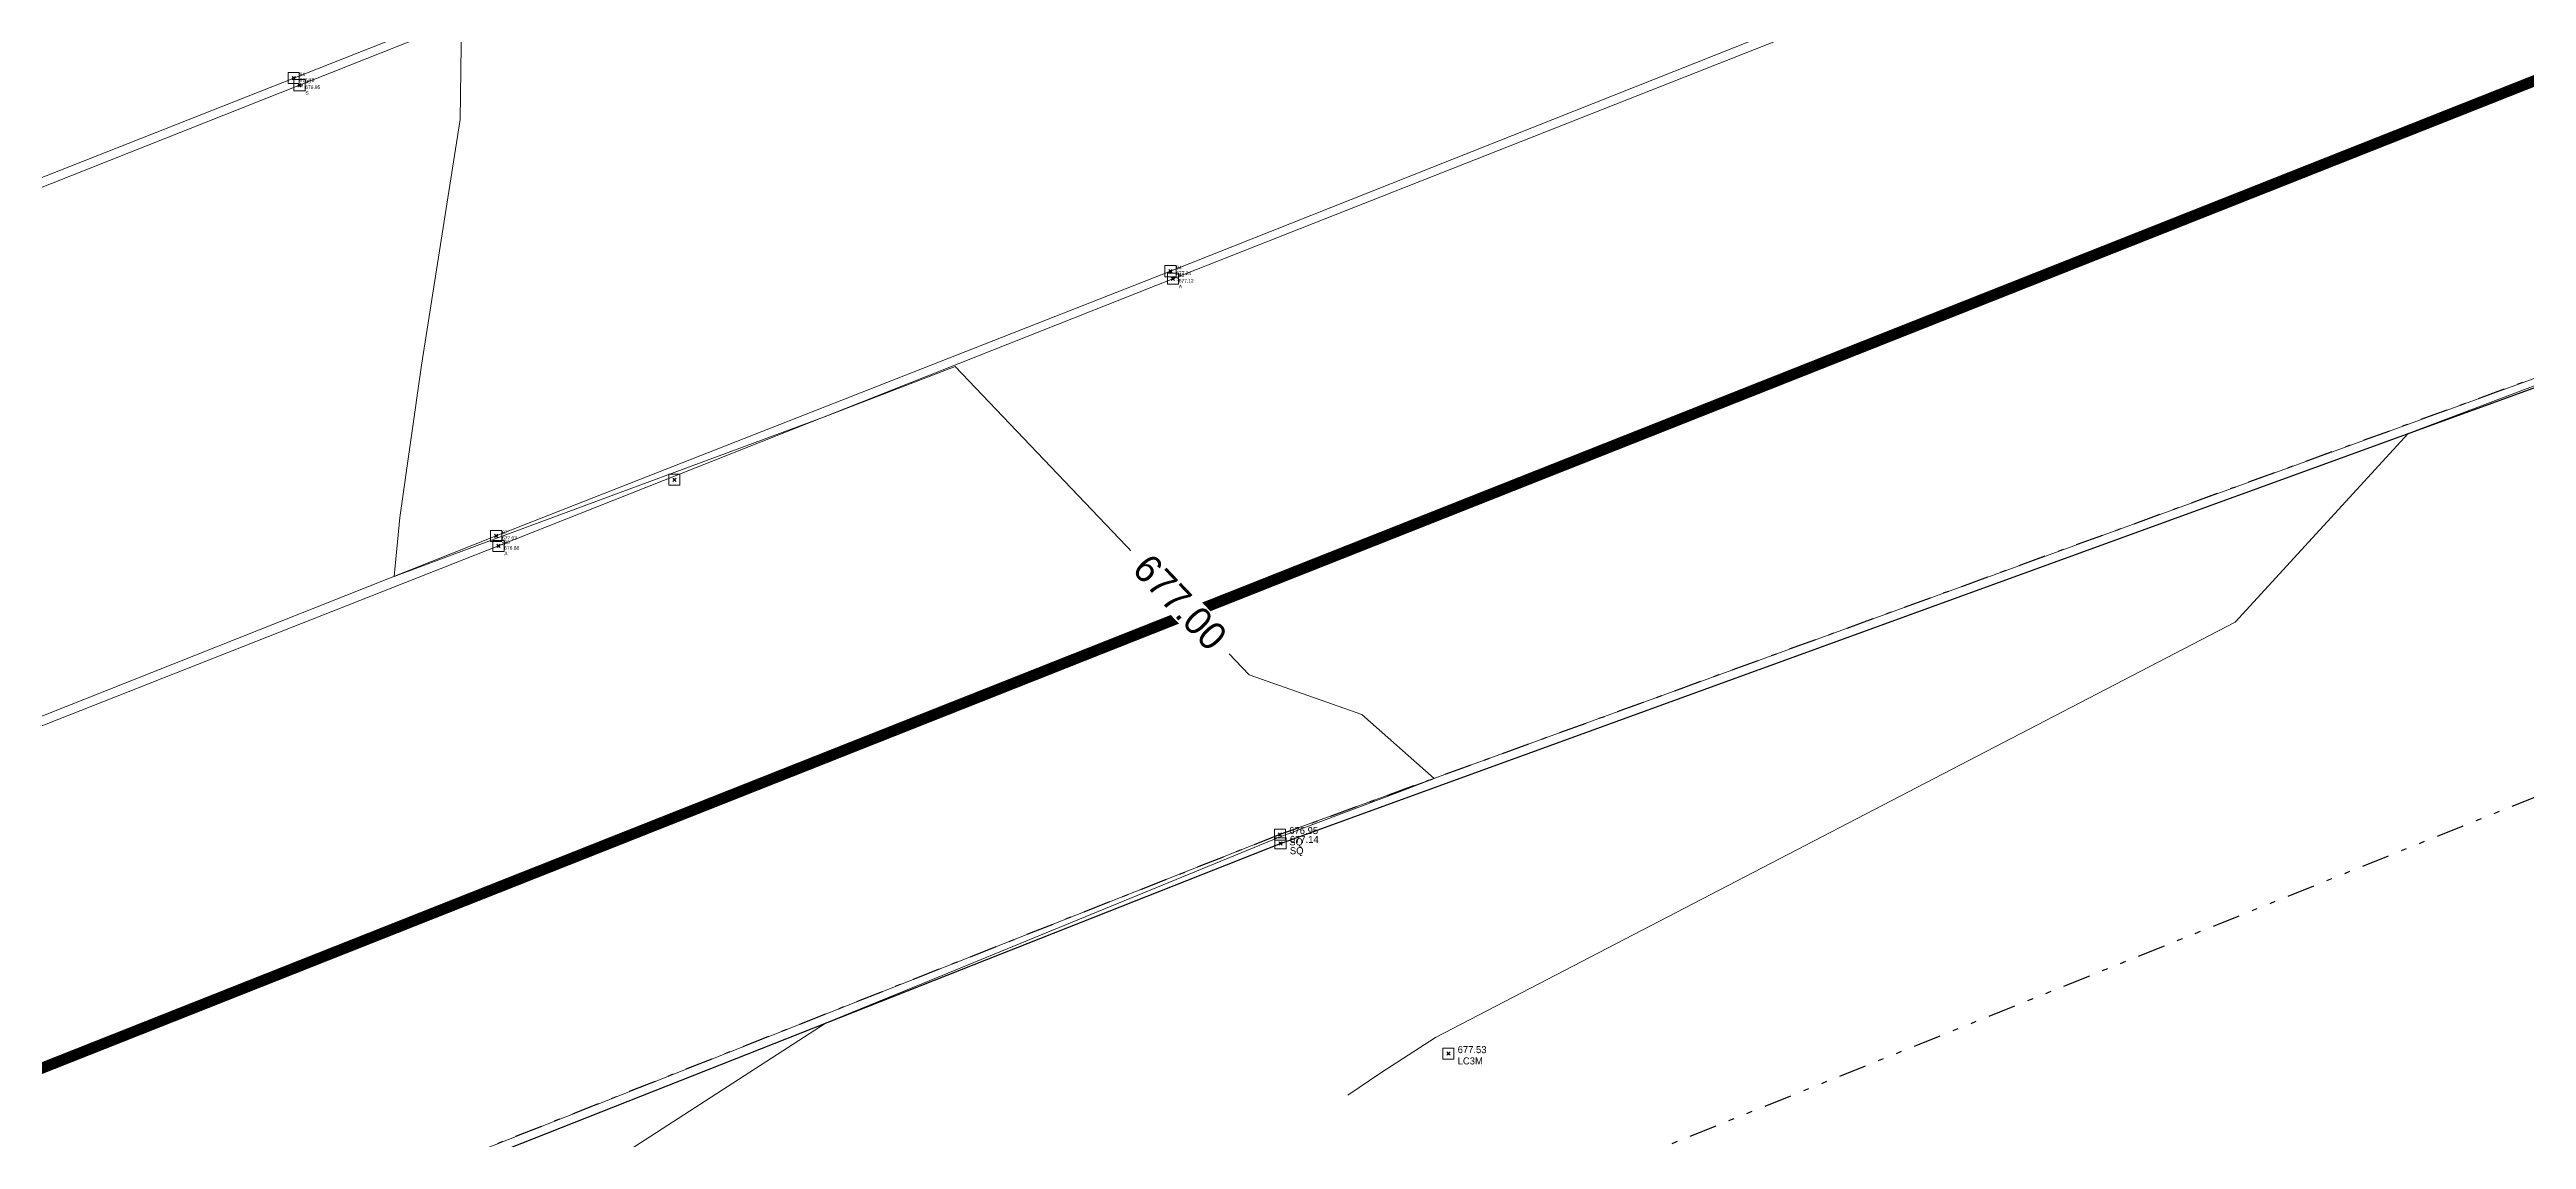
# Model space of a CAD drawing. Extents: x 350769 to 354978, y 6304672 to 6307963.
# Drawn here: x 352550.22 to 352594.83, y 6305412.53 to 6305432.14 of the extents above; entities that cross this region are included whole.
import ezdxf

# ---------------------------------------------------------------- set-up
doc = ezdxf.new("R2010")
doc.units = 0
doc.header["$PDMODE"] = 35
doc.header["$PDSIZE"] = 0.03
for name, pattern in [('CONTINUOS', [0]), ('DIVIDE', [1.25, 0.5, -0.25, 0, -0.25, 0, -0.25]), ('JPG_DASHDOT', [1, 0.5, -0.25, 0, -0.25])]:
    doc.linetypes.add(name, pattern=pattern)
doc.layers.get('0').update_dxf_attribs({"linetype": 'CONTINUOUS'})
doc.layers.get('Defpoints').update_dxf_attribs({"linetype": 'CONTINUOUS'})
for name, color, linetype in [('00_Demarcacion Existente', 252, 'CONTINUOUS'), ('02_Geo ext_Acotamiento', 7, 'CONTINUOUS'), ('1-LINEA DE CIERRO', 7, 'DIVIDE'), ('1-PAVIMENTO', 161, 'CONTINUOUS'), ('1-SOLERA', 212, 'CONTINUOUS'), ('2-ACHURADO VEREDA', 252, 'CONTINUOUS'), ('C-TINN', 5, 'CONTINUOUS'), ('C-TOPO-MAJR', 9, 'CONTINUOUS'), ('C-TOPO-MINR', 8, 'CONTINUOUS'), ('TOP-URB-SOLERAS', 2, 'JPG_DASHDOT'), ('V-NODE - 2013', 4, 'CONTINUOUS'), ('V-NODE DIC 2005', 4, 'CONTINUOUS'), ('V-NODE-TEXT 2013', 2, 'CONTINUOUS'), ('V-NODE-TEXT DIC 2005', 2, 'CONTINUOUS')]:
    doc.layers.add(name, color=color, linetype=linetype)
doc.layers.add('0_ASD_TOPOGRAFIA_ELEMENTOS', color=9, linetype='CONTINUOS', lineweight=5, true_color=0xbdbdbd)
doc.styles.add('ROMANS', font='romans.shx', dxfattribs={"width": 0.65})
doc.dimstyles.new('Principal', dxfattribs={"dimscale": 0, "dimtxt": 2, "dimasz": 2, "dimexe": 1, "dimexo": 1, "dimtad": 1, "dimrnd": 0.05, "dimzin": 1, "dimtxsty": 'ROMANS', "dimcen": 2.5, "dimclrt": 2, "dimaunit": 2, "dimadec": 0, "dimazin": 0, "dimtfac": 1, "dimtmove": 0, "dimatfit": 3, "dimfxl": 1, "dimfxlon": 1, "dimarcsym": 0})

# ---------------------------------------------------------------- blocks, each defined once
blk = doc.blocks.new('*U224', base_point=(352570.404, 6305428.15))
at = {"layer": 'V-NODE - 2013', "lineweight": -2}
blk.add_point((352570.404, 6305428.15), dxfattribs=at)
at = {"layer": 'V-NODE-TEXT 2013', "linetype": 'ByBlock', "char_height": 0.0635}
for s, insert, attachment_point in [('84', (352570.509, 6305428.183), 7), ('677.24', (352570.509, 6305428.145), 1), ('S', (352570.509, 6305428.044), 1)]:
    blk.add_mtext(s, dxfattribs=dict(at, insert=insert, attachment_point=attachment_point))
blk = doc.blocks.new('*U225', base_point=(352558.26, 6305423.385))
at = {"layer": 'V-NODE - 2013', "lineweight": -2}
blk.add_point((352558.26, 6305423.385), dxfattribs=at)
at = {"layer": 'V-NODE-TEXT 2013', "linetype": 'ByBlock', "char_height": 0.0635}
for s, insert, attachment_point in [('87', (352558.365, 6305423.418), 7), ('S', (352558.365, 6305423.279), 1), ('677.03', (352558.365, 6305423.38), 1)]:
    blk.add_mtext(s, dxfattribs=dict(at, insert=insert, attachment_point=attachment_point))
blk = doc.blocks.new('*U228', base_point=(352554.717, 6305431.497))
at = {"layer": 'V-NODE - 2013', "lineweight": -2}
blk.add_point((352554.717, 6305431.497), dxfattribs=at)
at = {"layer": 'V-NODE-TEXT 2013', "linetype": 'ByBlock', "char_height": 0.0635}
for s, insert, attachment_point in [('S', (352554.822, 6305431.391), 1), ('95', (352554.822, 6305431.53), 7), ('676.95', (352554.822, 6305431.492), 1)]:
    blk.add_mtext(s, dxfattribs=dict(at, insert=insert, attachment_point=attachment_point))
blk = doc.blocks.new('*U377', base_point=(352554.613, 6305431.626))
at = {"layer": 'V-NODE - 2013', "lineweight": -2}
blk.add_point((352554.613, 6305431.626), dxfattribs=at)
at = {"layer": 'V-NODE-TEXT 2013', "linetype": 'ByBlock', "char_height": 0.0635}
for s, insert, attachment_point in [('94', (352554.718, 6305431.659), 7), ('676.79', (352554.718, 6305431.621), 1), ('H', (352554.718, 6305431.52), 1)]:
    blk.add_mtext(s, dxfattribs=dict(at, insert=insert, attachment_point=attachment_point))
blk = doc.blocks.new('*U432', base_point=(352570.449, 6305428.014))
at = {"layer": 'V-NODE - 2013', "lineweight": -2}
blk.add_point((352570.449, 6305428.014), dxfattribs=at)
at = {"layer": 'V-NODE-TEXT 2013', "linetype": 'ByBlock', "char_height": 0.0635}
for s, insert, attachment_point in [('85', (352570.554, 6305428.047), 7), ('A', (352570.554, 6305427.908), 1), ('677.12', (352570.554, 6305428.009), 1)]:
    blk.add_mtext(s, dxfattribs=dict(at, insert=insert, attachment_point=attachment_point))
blk = doc.blocks.new('*U433', base_point=(352558.301, 6305423.206))
at = {"layer": 'V-NODE - 2013', "lineweight": -2}
blk.add_point((352558.301, 6305423.206), dxfattribs=at)
at = {"layer": 'V-NODE-TEXT 2013', "linetype": 'ByBlock', "char_height": 0.0635}
for s, insert, attachment_point in [('86', (352558.406, 6305423.239), 7), ('676.88', (352558.406, 6305423.201), 1), ('A', (352558.406, 6305423.1), 1)]:
    blk.add_mtext(s, dxfattribs=dict(at, insert=insert, attachment_point=attachment_point))
blk = doc.blocks.new('*D1236')
at = {"layer": '02_Geo ext_Acotamiento', "color": 0, "lineweight": -2, "transparency": 16777216}
blk.add_line((352474.045, 6305972.496), (352473.119, 6305978.179), dxfattribs=at)
at = {"layer": '02_Geo ext_Acotamiento', "color": 0, "transparency": 16777216}
blk.add_solid([(352473.283, 6305978.206), (352472.954, 6305978.153), (352472.958, 6305979.166)], dxfattribs=at)
at = {"layer": 'Defpoints', "color": 0, "transparency": 16777216}
for p in [(352472.958, 6305979.166), (352596.042, 6305224.025)]:
    blk.add_point(p, dxfattribs=at)
at = {"layer": '02_Geo ext_Acotamiento', "color": 2, "transparency": 16777216, "insert": (352474.582, 6305974.845), "char_height": 1, "attachment_point": 5, "rotation": 279.2575, "style": 'ROMANS'}
blk.add_mtext('R765,10', dxfattribs=at)
blk = doc.blocks.new('*U1327')
at = {"color": 0, "linetype": 'ByBlock', "lineweight": -2, "transparency": 16777216}
blk.add_point((0, 0), dxfattribs=at)
blk = doc.blocks.new('*U3518', base_point=(352575.477, 6305414))
at = {"layer": 'V-NODE-TEXT DIC 2005', "linetype": 'ByBlock', "char_height": 0.127}
for s, insert, attachment_point in [('677.53', (352575.644, 6305414.071), 4), ('LC3M', (352575.644, 6305413.932), 1)]:
    blk.add_mtext(s, dxfattribs=dict(at, insert=insert, attachment_point=attachment_point))
blk = doc.blocks.new('*U3519', base_point=(352575.477, 6305414))
at = {"layer": 'V-NODE-TEXT DIC 2005', "color": 2, "lineweight": -2}
blk.add_blockref('*U3518', (352575.477, 6305414), dxfattribs=at)
blk = doc.blocks.new('*U2090', base_point=(352572.444, 6305417.942))
at = {"layer": 'V-NODE-TEXT DIC 2005', "linetype": 'ByBlock', "char_height": 0.127}
for s, insert, attachment_point in [('676.95', (352572.611, 6305418.013), 4), ('SQ', (352572.611, 6305417.874), 1)]:
    blk.add_mtext(s, dxfattribs=dict(at, insert=insert, attachment_point=attachment_point))
blk = doc.blocks.new('*U2091', base_point=(352572.444, 6305417.942))
at = {"layer": 'V-NODE-TEXT DIC 2005', "color": 2, "lineweight": -2}
blk.add_blockref('*U2090', (352572.444, 6305417.942), dxfattribs=at)
blk = doc.blocks.new('*U2088', base_point=(352572.455, 6305417.783))
at = {"layer": 'V-NODE-TEXT DIC 2005', "linetype": 'ByBlock', "char_height": 0.127}
for s, insert, attachment_point in [('677.14', (352572.622, 6305417.854), 4), ('SQ', (352572.622, 6305417.715), 1)]:
    blk.add_mtext(s, dxfattribs=dict(at, insert=insert, attachment_point=attachment_point))
blk = doc.blocks.new('*U2089', base_point=(352572.455, 6305417.783))
at = {"layer": 'V-NODE-TEXT DIC 2005', "color": 2, "lineweight": -2}
blk.add_blockref('*U2088', (352572.455, 6305417.783), dxfattribs=at)
blk = doc.blocks.new('*U4464', base_point=(352570.404, 6305428.15))
at = {"layer": 'V-NODE - 2013', "lineweight": -2}
blk.add_point((352570.404, 6305428.15), dxfattribs=at)
at = {"layer": 'V-NODE-TEXT 2013', "linetype": 'ByBlock', "char_height": 0.0635}
for s, insert, attachment_point in [('84', (352570.509, 6305428.183), 7), ('677.24', (352570.509, 6305428.145), 1), ('S', (352570.509, 6305428.044), 1)]:
    blk.add_mtext(s, dxfattribs=dict(at, insert=insert, attachment_point=attachment_point))
blk = doc.blocks.new('*U4465', base_point=(352558.26, 6305423.385))
at = {"layer": 'V-NODE - 2013', "lineweight": -2}
blk.add_point((352558.26, 6305423.385), dxfattribs=at)
at = {"layer": 'V-NODE-TEXT 2013', "linetype": 'ByBlock', "char_height": 0.0635}
for s, insert, attachment_point in [('87', (352558.365, 6305423.418), 7), ('S', (352558.365, 6305423.279), 1), ('677.03', (352558.365, 6305423.38), 1)]:
    blk.add_mtext(s, dxfattribs=dict(at, insert=insert, attachment_point=attachment_point))
blk = doc.blocks.new('*U4468', base_point=(352554.717, 6305431.497))
at = {"layer": 'V-NODE - 2013', "lineweight": -2}
blk.add_point((352554.717, 6305431.497), dxfattribs=at)
at = {"layer": 'V-NODE-TEXT 2013', "linetype": 'ByBlock', "char_height": 0.0635}
for s, insert, attachment_point in [('S', (352554.822, 6305431.391), 1), ('95', (352554.822, 6305431.53), 7), ('676.95', (352554.822, 6305431.492), 1)]:
    blk.add_mtext(s, dxfattribs=dict(at, insert=insert, attachment_point=attachment_point))
blk = doc.blocks.new('*U4623', base_point=(352554.613, 6305431.626))
at = {"layer": 'V-NODE - 2013', "lineweight": -2}
blk.add_point((352554.613, 6305431.626), dxfattribs=at)
at = {"layer": 'V-NODE-TEXT 2013', "linetype": 'ByBlock', "char_height": 0.0635}
for s, insert, attachment_point in [('94', (352554.718, 6305431.659), 7), ('676.79', (352554.718, 6305431.621), 1), ('H', (352554.718, 6305431.52), 1)]:
    blk.add_mtext(s, dxfattribs=dict(at, insert=insert, attachment_point=attachment_point))
blk = doc.blocks.new('*U4684', base_point=(352570.449, 6305428.014))
at = {"layer": 'V-NODE - 2013', "lineweight": -2}
blk.add_point((352570.449, 6305428.014), dxfattribs=at)
at = {"layer": 'V-NODE-TEXT 2013', "linetype": 'ByBlock', "char_height": 0.0635}
for s, insert, attachment_point in [('85', (352570.554, 6305428.047), 7), ('A', (352570.554, 6305427.908), 1), ('677.12', (352570.554, 6305428.009), 1)]:
    blk.add_mtext(s, dxfattribs=dict(at, insert=insert, attachment_point=attachment_point))
blk = doc.blocks.new('*U4685', base_point=(352558.301, 6305423.206))
at = {"layer": 'V-NODE - 2013', "lineweight": -2}
blk.add_point((352558.301, 6305423.206), dxfattribs=at)
at = {"layer": 'V-NODE-TEXT 2013', "linetype": 'ByBlock', "char_height": 0.0635}
for s, insert, attachment_point in [('86', (352558.406, 6305423.239), 7), ('676.88', (352558.406, 6305423.201), 1), ('A', (352558.406, 6305423.1), 1)]:
    blk.add_mtext(s, dxfattribs=dict(at, insert=insert, attachment_point=attachment_point))
blk = doc.blocks.new('TOPOGRAFIA')
at = {"layer": '1-LINEA DE CIERRO', "color": 9, "true_color": 0xbdbdbd, "flags": 128}
blk.add_lwpolyline([(390280.923, 6302302.553), (390301.111, 6302310.622), (390303.484, 6302304.641), (390338.621, 6302318.187), (390369.787, 6302330.188), (390401.199, 6302342.363), (390434.782, 6302355.397), (390467.084, 6302367.939), (390498.989, 6302380.272), (390532.222, 6302393.524), (390576.524, 6302411.285), (390608.95, 6302424.291), (390644.306, 6302438.549), (390673.662, 6302450.269), (390710.202, 6302464.145), (390750.813, 6302480.468), (390811.66, 6302503.783), (390838.197, 6302514.072)], dxfattribs=at)
at = {"layer": '1-PAVIMENTO', "color": 9, "lineweight": 0, "true_color": 0xbdbdbd}
for p, q in [((390606.83, 6302430.535), (390572.375, 6302418.011)), ((390572.375, 6302418.011), (390530.838, 6302401.616))]:
    blk.add_line(p, q, dxfattribs=at)
at = {"layer": '1-PAVIMENTO', "color": 9, "lineweight": 0, "true_color": 0xbdbdbd, "flags": 128}
blk.add_lwpolyline([(390444.268, 6302388.116), (390457.741, 6302393.434), (390468.498, 6302397.661), (390479.763, 6302402.113), (390491.069, 6302406.566), (390504.34, 6302411.797), (390516.096, 6302416.436), (390528.667, 6302421.39), (390542.311, 6302426.778), (390554.613, 6302431.626), (390569.19, 6302437.377), (390581.349, 6302442.198), (390592.357, 6302446.525), (390602.496, 6302450.542)], dxfattribs=at)
blk.add_lwpolyline([(390600.084, 6302439.685), (390582.401, 6302432.72), (390570.449, 6302428.014), (390558.301, 6302423.206), (390544.727, 6302417.864), (390528.676, 6302411.51), (390513.606, 6302405.553), (390499.246, 6302399.912), (390484.347, 6302393.994), (390469.727, 6302388.294), (390459.936, 6302384.461), (390447.798, 6302379.643, -0.019885)], format="xyb", dxfattribs=at)
at = {"layer": '1-SOLERA', "color": 9, "true_color": 0xbdbdbd}
blk.add_lwpolyline([(390432.213, 6302362.57), (390466.162, 6302375.951), (390497.081, 6302388.127), (390530.873, 6302401.47), (390572.386, 6302417.853), (390606.8, 6302430.35), (390643.107, 6302443.73), (390672.8, 6302454.722), (390687.421, 6302459.942), (390708.007, 6302467.963), (390740.676, 6302480.951), (390741.66, 6302480.86), (390747.566, 6302483.227), (390748.146, 6302483.932), (390751.548, 6302485.276), (390752.44, 6302485.134), (390758.424, 6302487.501)], dxfattribs=at)
at = {"layer": '1-SOLERA', "color": 9, "lineweight": 0, "true_color": 0xbdbdbd, "flags": 128}
for points in [[(390444.36, 6302387.966), (390457.762, 6302393.273), (390468.575, 6302397.519), (390479.829, 6302401.965), (390491.135, 6302406.422), (390504.423, 6302411.655), (390516.147, 6302416.29), (390528.739, 6302421.254), (390542.04, 6302426.48), (390554.717, 6302431.497), (390569.137, 6302437.209), (390581.385, 6302442.039), (390592.396, 6302446.375), (390602.55, 6302450.4)], [(390600.076, 6302439.845), (390582.373, 6302432.897), (390570.404, 6302428.15), (390558.26, 6302423.385), (390544.683, 6302418.005), (390528.579, 6302411.63), (390513.476, 6302405.667), (390499.207, 6302400.073), (390484.253, 6302394.132), (390469.648, 6302388.404), (390459.867, 6302384.585), (390447.738, 6302379.756)]]:
    blk.add_lwpolyline(points, dxfattribs=at)
at = {"layer": 'C-TINN', "color": 9, "linetype": 'Continuous', "lineweight": 0, "true_color": 0xbdbdbd}
for points, elevation in [([(390554.513, 6302431.526), (390554.513, 6302431.726), (390554.713, 6302431.726), (390554.713, 6302431.526), (390554.513, 6302431.526)], 676.793), ([(390554.617, 6302431.397), (390554.617, 6302431.597), (390554.817, 6302431.597), (390554.817, 6302431.397), (390554.617, 6302431.397)], 676.946), ([(390570.304, 6302428.05), (390570.304, 6302428.25), (390570.504, 6302428.25), (390570.504, 6302428.05), (390570.304, 6302428.05)], 677.239), ([(390570.349, 6302427.914), (390570.349, 6302428.114), (390570.549, 6302428.114), (390570.549, 6302427.914), (390570.349, 6302427.914)], 677.124), ([(390561.369, 6302424.297), (390561.369, 6302424.497), (390561.569, 6302424.497), (390561.569, 6302424.297), (390561.369, 6302424.297)], 676.84), ([(390558.16, 6302423.285), (390558.16, 6302423.485), (390558.36, 6302423.485), (390558.36, 6302423.285), (390558.16, 6302423.285)], 677.033), ([(390558.201, 6302423.106), (390558.201, 6302423.306), (390558.401, 6302423.306), (390558.401, 6302423.106), (390558.201, 6302423.106)], 676.884), ([(390572.275, 6302417.911), (390572.275, 6302418.111), (390572.475, 6302418.111), (390572.475, 6302417.911), (390572.275, 6302417.911)], 676.95), ([(390572.286, 6302417.753), (390572.286, 6302417.953), (390572.486, 6302417.953), (390572.486, 6302417.753), (390572.286, 6302417.753)], 677.14), ([(390575.308, 6302413.97), (390575.308, 6302414.17), (390575.508, 6302414.17), (390575.508, 6302413.97), (390575.308, 6302413.97)], 677.53)]:
    blk.add_lwpolyline(points, dxfattribs=dict(at, elevation=elevation))
for p in [(390554.613, 6302431.626, 676.793), (390554.717, 6302431.497, 676.946), (390570.404, 6302428.15, 677.239), (390570.449, 6302428.014, 677.124), (390561.469, 6302424.397, 676.84), (390558.26, 6302423.385, 677.033), (390558.301, 6302423.206, 676.884), (390572.375, 6302418.011, 676.95), (390572.386, 6302417.853, 677.14), (390575.408, 6302414.07, 677.53)]:
    blk.add_point(p, dxfattribs=at)
at = {"layer": 'C-TOPO-MAJR', "color": 9, "linetype": 'Continuous', "lineweight": 0, "true_color": 0xbdbdbd, "elevation": 677.5}
blk.add_lwpolyline([(390573.595, 6302413.321), (390574.193, 6302413.726), (390575.175, 6302414.361), (390589.58, 6302421.834), (390592.696, 6302425.229), (390596.042, 6302426.494)], dxfattribs=at)
at = {"layer": 'C-TOPO-MINR', "color": 9, "linetype": 'Continuous', "lineweight": 0, "true_color": 0xbdbdbd, "elevation": 677}
blk.add_lwpolyline([(390553.95, 6302407.999), (390564.201, 6302414.623), (390565.923, 6302415.327), (390572.378, 6302417.97), (390574.527, 6302418.783), (390575.154, 6302419.021), (390573.849, 6302420.174), (390571.822, 6302420.886), (390566.528, 6302426.435), (390564.173, 6302425.53), (390558.269, 6302423.345), (390556.424, 6302422.657), (390556.522, 6302423.717), (390556.916, 6302426.462), (390557.608, 6302430.88), (390557.633, 6302432.652)], dxfattribs=at)
at = {"color": 9, "lineweight": 0, "true_color": 0xbdbdbd}
for name, p in [('*U4623', (390554.613, 6302431.626)), ('*U4468', (390554.717, 6302431.497)), ('*U4464', (390570.404, 6302428.15)), ('*U4684', (390570.449, 6302428.014)), ('*U4465', (390558.26, 6302423.385)), ('*U4685', (390558.301, 6302423.206))]:
    blk.add_blockref(name, p, dxfattribs=at)
at = {"layer": 'V-NODE DIC 2005', "color": 9, "lineweight": 0, "true_color": 0xbdbdbd, "rotation": 359.9963883938062}
for p in [(390572.376, 6302418.012), (390572.387, 6302417.853), (390575.409, 6302414.07)]:
    blk.add_blockref('*U1327', p, dxfattribs=at)
at = {"layer": 'V-NODE-TEXT DIC 2005', "color": 9, "lineweight": 0, "true_color": 0xbdbdbd, "rotation": 359.9963883938062}
for name, p in [('*U2091', (390572.376, 6302418.012)), ('*U2089', (390572.387, 6302417.853)), ('*U3519', (390575.409, 6302414.07))]:
    blk.add_blockref(name, p, dxfattribs=at)
at = {"layer": 'C-TOPO-MINR', "color": 9, "linetype": 'Continuous', "lineweight": 0, "true_color": 0xbdbdbd, "insert": (390570.575, 6302422.192, 677), "char_height": 0.5, "width": 2.50095, "attachment_point": 5, "rotation": 313.6483, "bg_fill": 3, "box_fill_scale": 1.0635, "bg_fill_color": 9, "bg_fill_true_color": 13158600, "bg_fill_transparency": 0}
blk.add_mtext('677.00', dxfattribs=at)

msp = doc.modelspace()

# ---------------------------------------------------------------- hatches: boundary and pattern name
at = {"layer": '2-ACHURADO VEREDA'}
h = msp.add_hatch(dxfattribs=at)
h.set_pattern_fill('ANSI32', color=256, scale=0.09)
edge = h.paths.add_edge_path()
edge.add_line((352494.157, 6305418.53), (352488.941, 6305416.427))
edge.add_line((352488.941, 6305416.427), (352489.942, 6305414.484))
edge.add_arc((352490.824, 6305415.746), 1.539, 235.046, 265.5321)
edge.add_line((352490.704, 6305414.211), (352494.697, 6305415.812))
edge.add_line((352494.697, 6305415.812), (352494.552, 6305416.257))
edge.add_line((352494.552, 6305416.257), (352502.709, 6305419.494))
edge.add_line((352502.709, 6305419.494), (352512.363, 6305423.326))
edge.add_line((352512.363, 6305423.326), (352522.849, 6305427.501))
edge.add_line((352522.849, 6305427.501), (352532.385, 6305431.239))
edge.add_line((352532.385, 6305431.239), (352541.168, 6305434.704))
edge.add_line((352541.168, 6305434.704), (352560.355, 6305442.352))
edge.add_line((352560.355, 6305442.352), (352574.057, 6305447.661))
edge.add_line((352574.057, 6305447.661), (352586.18, 6305452.427))
edge.add_line((352586.18, 6305452.427), (352599.796, 6305457.878))
edge.add_line((352599.796, 6305457.878), (352599.983, 6305460.901))
edge.add_line((352599.983, 6305460.901), (352599.939, 6305461.036))
edge.add_line((352599.939, 6305461.036), (352596.032, 6305459.42))
edge.add_line((352596.032, 6305459.42), (352585.207, 6305455.053))
edge.add_line((352585.207, 6305455.053), (352572.313, 6305449.916))
edge.add_line((352572.313, 6305449.916), (352559.381, 6305444.752))
edge.add_line((352559.381, 6305444.752), (352540.705, 6305437.224))
edge.add_line((352540.705, 6305437.224), (352531.498, 6305433.526))
edge.add_line((352531.498, 6305433.526), (352522.742, 6305429.978))
edge.add_line((352522.742, 6305429.978), (352511.784, 6305425.587))
edge.add_line((352511.784, 6305425.587), (352506.646, 6305423.549))
edge.add_line((352506.646, 6305423.549), (352502.028, 6305421.704))
edge.add_line((352502.028, 6305421.704), (352494.812, 6305418.794))
edge.add_line((352494.812, 6305418.794), (352495.181, 6305417.883))
edge.add_line((352495.181, 6305417.883), (352494.537, 6305417.593))
edge.add_line((352494.537, 6305417.593), (352494.157, 6305418.53))

# ---------------------------------------------------------------- linework, layer by layer
at = {"layer": '00_Demarcacion Existente', "const_width": 0.2, "flags": 128}
msp.add_lwpolyline([(352527.992, 6305405.067), (352629.625, 6305445.294)], dxfattribs=at)
at = {"layer": 'TOP-URB-SOLERAS'}
for p, q in [((352606.83, 6305430.535), (352572.375, 6305418.011)), ((352572.375, 6305418.011), (352530.838, 6305401.616))]:
    msp.add_line(p, q, dxfattribs=at)

# ---------------------------------------------------------------- block references
for name, p in [('*U377', (352554.613, 6305431.626)), ('*U228', (352554.717, 6305431.497)), ('*U224', (352570.404, 6305428.15)), ('*U432', (352570.449, 6305428.014)), ('*U225', (352558.26, 6305423.385)), ('*U433', (352558.301, 6305423.206))]:
    msp.add_blockref(name, p)

# ---------------------------------------------------------------- dimensions: what is measured, and where the dimension line sits
at = {"layer": '02_Geo ext_Acotamiento'}
dim = msp.add_radius_dim(center=(352596.042, 6305224.025), mpoint=(352472.958, 6305979.166), dimstyle='Principal', override={"dimscale": 0, "dimaunit": 0, "dimfxl": 0.22, "dimarcsym": 1}, dxfattribs=at)
dim.commit()
dim.dimension.update_dxf_attribs({"geometry": '*D1236', "text_midpoint": (352473.686, 6305974.698), "dimtype": 164})

# ---------------------------------------------------------------- next in the draw order: block references
at = {"layer": '0_ASD_TOPOGRAFIA_ELEMENTOS', "color": 30, "true_color": 0xf26507}
msp.add_blockref('TOPOGRAFIA', (-38000, 3000), dxfattribs=at)

doc.saveas('drawing.dxf')
